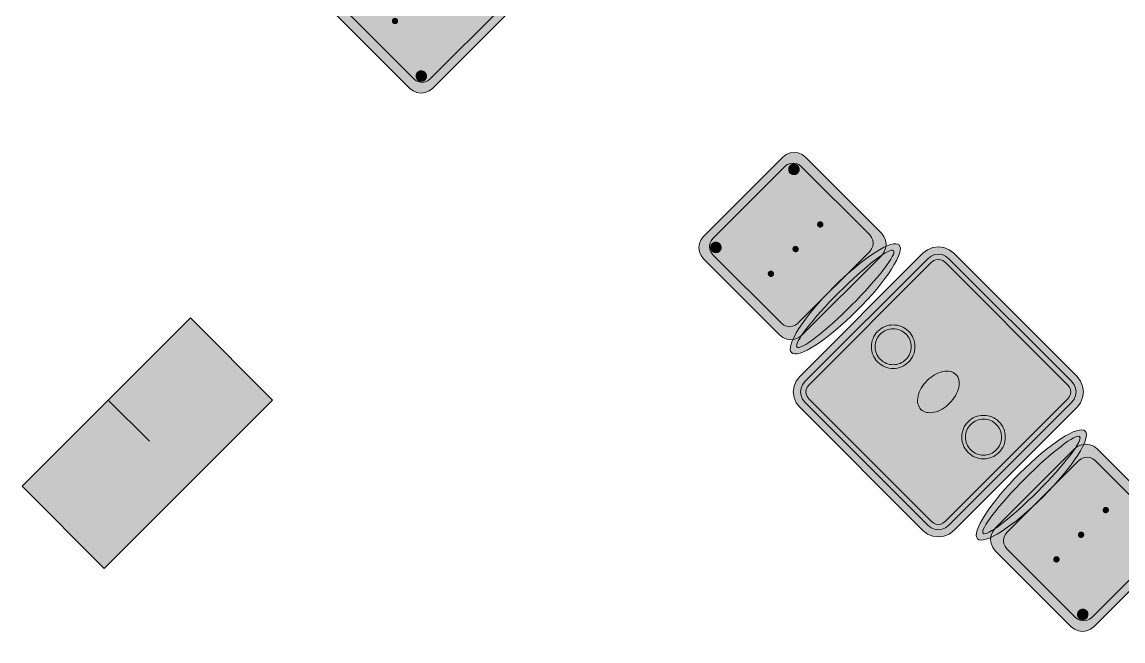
# Model space of a CAD drawing. Header units: metres. Extents: x 2172.2 to 2210.6, y 415.3 to 458.1.
# Drawn here: x 2197.31 to 2201.099, y 423.54 to 425.67 of the extents above; entities that cross this region are included whole.
import ezdxf

# ---------------------------------------------------------------- set-up
doc = ezdxf.new("R2010")
doc.units = ezdxf.units.M
for name, color, linetype, lineweight in [('NC_N1_CHAIRS', 7, 'CONTINUOUS', 13), ('NC_N1_COLUMNS', 8, 'CONTINUOUS', 25), ('NC_N1_TABLES', 7, 'CONTINUOUS', 13), ('NC_N1_WALLS', 7, 'CONTINUOUS', 25)]:
    doc.layers.add(name, color=color, linetype=linetype, lineweight=lineweight)

# ---------------------------------------------------------------- blocks, each defined once
blk = doc.blocks.new('NC_N1_ARCHITECTURE')
at = {"layer": 'NC_N1_COLUMNS', "true_color": 0xe6e9ea}
for points in [[(7.606645, -9.630836), (7.889453, -9.348031), (8.172293, -9.630871), (7.592468, -10.210694), (7.309659, -9.92782), (7.606613, -9.630871), (7.74805, -9.772274)], [(7.875276, -9.92789), (7.592503, -10.210663), (7.68676, -10.116405)]]:
    blk.add_hatch(color=256, dxfattribs=at).paths.add_polyline_path(points)
at = {"layer": 'NC_N1_COLUMNS', "linetype": 'CONTINUOUS', "lineweight": -2}
for points in [[(7.606645, -9.630836), (7.889453, -9.348031), (8.172293, -9.630871), (7.592468, -10.210694), (7.309659, -9.92782), (7.606613, -9.630871), (7.74805, -9.772274)], [(7.875276, -9.92789), (7.592503, -10.210663), (7.68676, -10.116405)]]:
    blk.add_lwpolyline(points, close=True, dxfattribs=at)
blk = doc.blocks.new('NC_N1_CHAIR_IVORY')
at = {"true_color": 0xf6f5ef}
h = blk.add_hatch(color=256, dxfattribs=at)
h.dxf.hatch_style = 1
h.paths.add_polyline_path([(0.262, 0.222), (0.2607, 0.2276), (0.257, 0.2331), (0.2507, 0.2385), (0.2421, 0.2438), (0.2311, 0.2489), (0.2178, 0.2537), (0.2025, 0.2582), (0.1853, 0.2623), (0.1662, 0.2661), (0.1456, 0.2694), (0.1235, 0.2723), (0.1003, 0.2747), (0.0761, 0.2765), (0.0511, 0.2779), (0.0257, 0.2787), (0, 0.279), (-0.0257, 0.2787), (-0.0511, 0.2779), (-0.0761, 0.2765), (-0.1003, 0.2747), (-0.1235, 0.2723), (-0.1456, 0.2694), (-0.1662, 0.2661), (-0.1853, 0.2623), (-0.2025, 0.2582), (-0.2178, 0.2537), (-0.2311, 0.2489), (-0.2421, 0.2438), (-0.2507, 0.2385), (-0.257, 0.2331), (-0.2607, 0.2276), (-0.262, 0.222), (-0.2607, 0.2164), (-0.257, 0.2109), (-0.2507, 0.2055), (-0.2421, 0.2002), (-0.2311, 0.1951), (-0.2178, 0.1903), (-0.2025, 0.1858), (-0.1853, 0.1817), (-0.1662, 0.1779), (-0.1456, 0.1746), (-0.1235, 0.1717), (-0.1003, 0.1693), (-0.0761, 0.1675), (-0.0511, 0.1661), (-0.0257, 0.1653), (0, 0.165), (0.0257, 0.1653), (0.0511, 0.1661), (0.0761, 0.1675), (0.1003, 0.1693), (0.1235, 0.1717), (0.1456, 0.1746), (0.1662, 0.1779), (0.1853, 0.1817), (0.2025, 0.1858), (0.2178, 0.1903), (0.2311, 0.1951), (0.2421, 0.2002), (0.2507, 0.2055), (0.257, 0.2109), (0.2607, 0.2164)])
at = {"true_color": 0xdbe4e9}
h = blk.add_hatch(color=256, dxfattribs=at)
h.dxf.hatch_style = 1
h.paths.add_polyline_path([(0.193, -0.275), (-0.193, -0.275), (-0.2072, -0.2731), (-0.2205, -0.2676), (-0.2319, -0.2589), (-0.2406, -0.2475), (-0.2461, -0.2342), (-0.248, -0.22), (-0.248, 0.15), (-0.2461, 0.1642), (-0.2406, 0.1775), (-0.2319, 0.1889), (-0.2205, 0.1976), (-0.2072, 0.2031), (-0.193, 0.205), (0.193, 0.205), (0.2072, 0.2031), (0.2205, 0.1976), (0.2319, 0.1889), (0.2406, 0.1775), (0.2461, 0.1642), (0.248, 0.15), (0.248, -0.22), (0.2461, -0.2342), (0.2406, -0.2475), (0.2319, -0.2589), (0.2205, -0.2676), (0.2072, -0.2731)])
at = {"true_color": 0xa38246}
h = blk.add_hatch(color=256, dxfattribs=at)
h.dxf.hatch_style = 1
h.paths.add_polyline_path([(-0.111, -0.02), (-0.111, -0.0209), (-0.1112, -0.0218), (-0.1114, -0.0226), (-0.1117, -0.0234), (-0.1121, -0.0242), (-0.1125, -0.025), (-0.113, -0.0257), (-0.1136, -0.0264), (-0.1143, -0.027), (-0.115, -0.0275), (-0.1158, -0.0279), (-0.1166, -0.0283), (-0.1174, -0.0286), (-0.1182, -0.0288), (-0.1191, -0.029), (-0.12, -0.029), (-0.1209, -0.029), (-0.1218, -0.0288), (-0.1226, -0.0286), (-0.1234, -0.0283), (-0.1242, -0.0279), (-0.125, -0.0275), (-0.1257, -0.027), (-0.1264, -0.0264), (-0.127, -0.0257), (-0.1275, -0.025), (-0.1279, -0.0242), (-0.1283, -0.0234), (-0.1286, -0.0226), (-0.1288, -0.0218), (-0.129, -0.0209), (-0.129, -0.02), (-0.129, -0.0191), (-0.1288, -0.0182), (-0.1286, -0.0174), (-0.1283, -0.0166), (-0.1279, -0.0158), (-0.1275, -0.015), (-0.127, -0.0143), (-0.1264, -0.0136), (-0.1257, -0.013), (-0.125, -0.0125), (-0.1242, -0.0121), (-0.1234, -0.0117), (-0.1226, -0.0114), (-0.1218, -0.0112), (-0.1209, -0.011), (-0.12, -0.011), (-0.1191, -0.011), (-0.1182, -0.0112), (-0.1174, -0.0114), (-0.1166, -0.0117), (-0.1158, -0.0121), (-0.115, -0.0125), (-0.1143, -0.013), (-0.1136, -0.0136), (-0.113, -0.0143), (-0.1125, -0.015), (-0.1121, -0.0158), (-0.1117, -0.0166), (-0.1114, -0.0174), (-0.1112, -0.0182), (-0.111, -0.0191)])
h = blk.add_hatch(color=256, dxfattribs=at)
h.dxf.hatch_style = 1
h.paths.add_polyline_path([(0.009, -0.02), (0.009, -0.0209), (0.0088, -0.0218), (0.0086, -0.0226), (0.0083, -0.0234), (0.0079, -0.0242), (0.0075, -0.025), (0.007, -0.0257), (0.0064, -0.0264), (0.0057, -0.027), (0.005, -0.0275), (0.0042, -0.0279), (0.0034, -0.0283), (0.0026, -0.0286), (0.0018, -0.0288), (0.0009, -0.029), (0, -0.029), (-0.0009, -0.029), (-0.0018, -0.0288), (-0.0026, -0.0286), (-0.0034, -0.0283), (-0.0042, -0.0279), (-0.005, -0.0275), (-0.0057, -0.027), (-0.0064, -0.0264), (-0.007, -0.0257), (-0.0075, -0.025), (-0.0079, -0.0242), (-0.0083, -0.0234), (-0.0086, -0.0226), (-0.0088, -0.0218), (-0.009, -0.0209), (-0.009, -0.02), (-0.009, -0.0191), (-0.0088, -0.0182), (-0.0086, -0.0174), (-0.0083, -0.0166), (-0.0079, -0.0158), (-0.0075, -0.015), (-0.007, -0.0143), (-0.0064, -0.0136), (-0.0057, -0.013), (-0.005, -0.0125), (-0.0042, -0.0121), (-0.0034, -0.0117), (-0.0026, -0.0114), (-0.0018, -0.0112), (-0.0009, -0.011), (0, -0.011), (0.0009, -0.011), (0.0018, -0.0112), (0.0026, -0.0114), (0.0034, -0.0117), (0.0042, -0.0121), (0.005, -0.0125), (0.0057, -0.013), (0.0064, -0.0136), (0.007, -0.0143), (0.0075, -0.015), (0.0079, -0.0158), (0.0083, -0.0166), (0.0086, -0.0174), (0.0088, -0.0182), (0.009, -0.0191)])
h = blk.add_hatch(color=256, dxfattribs=at)
h.dxf.hatch_style = 1
h.paths.add_polyline_path([(0.129, -0.02), (0.129, -0.0209), (0.1288, -0.0218), (0.1286, -0.0226), (0.1283, -0.0234), (0.1279, -0.0242), (0.1275, -0.025), (0.127, -0.0257), (0.1264, -0.0264), (0.1257, -0.027), (0.125, -0.0275), (0.1242, -0.0279), (0.1234, -0.0283), (0.1226, -0.0286), (0.1218, -0.0288), (0.1209, -0.029), (0.12, -0.029), (0.1191, -0.029), (0.1182, -0.0288), (0.1174, -0.0286), (0.1166, -0.0283), (0.1158, -0.0279), (0.115, -0.0275), (0.1143, -0.027), (0.1136, -0.0264), (0.113, -0.0257), (0.1125, -0.025), (0.1121, -0.0242), (0.1117, -0.0234), (0.1114, -0.0226), (0.1112, -0.0218), (0.111, -0.0209), (0.111, -0.02), (0.111, -0.0191), (0.1112, -0.0182), (0.1114, -0.0174), (0.1117, -0.0166), (0.1121, -0.0158), (0.1125, -0.015), (0.113, -0.0143), (0.1136, -0.0136), (0.1143, -0.013), (0.115, -0.0125), (0.1158, -0.0121), (0.1166, -0.0117), (0.1174, -0.0114), (0.1182, -0.0112), (0.1191, -0.011), (0.12, -0.011), (0.1209, -0.011), (0.1218, -0.0112), (0.1226, -0.0114), (0.1234, -0.0117), (0.1242, -0.0121), (0.125, -0.0125), (0.1257, -0.013), (0.1264, -0.0136), (0.127, -0.0143), (0.1275, -0.015), (0.1279, -0.0158), (0.1283, -0.0166), (0.1286, -0.0174), (0.1288, -0.0182), (0.129, -0.0191)])
h = blk.add_hatch(color=256, dxfattribs=at)
h.dxf.hatch_style = 1
h.paths.add_polyline_path([(-0.172, -0.218), (-0.1721, -0.2198), (-0.1723, -0.2215), (-0.1728, -0.2232), (-0.1734, -0.2249), (-0.1741, -0.2265), (-0.175, -0.228), (-0.1761, -0.2294), (-0.1773, -0.2307), (-0.1786, -0.2319), (-0.18, -0.233), (-0.1815, -0.2339), (-0.1831, -0.2346), (-0.1848, -0.2352), (-0.1865, -0.2357), (-0.1882, -0.2359), (-0.19, -0.236), (-0.1918, -0.2359), (-0.1935, -0.2357), (-0.1952, -0.2352), (-0.1969, -0.2346), (-0.1985, -0.2339), (-0.2, -0.233), (-0.2014, -0.2319), (-0.2027, -0.2307), (-0.2039, -0.2294), (-0.205, -0.228), (-0.2059, -0.2265), (-0.2066, -0.2249), (-0.2072, -0.2232), (-0.2077, -0.2215), (-0.2079, -0.2198), (-0.208, -0.218), (-0.2079, -0.2162), (-0.2077, -0.2145), (-0.2072, -0.2128), (-0.2066, -0.2111), (-0.2059, -0.2095), (-0.205, -0.208), (-0.2039, -0.2066), (-0.2027, -0.2053), (-0.2014, -0.2041), (-0.2, -0.203), (-0.1985, -0.2021), (-0.1969, -0.2014), (-0.1952, -0.2008), (-0.1935, -0.2003), (-0.1918, -0.2001), (-0.19, -0.2), (-0.1882, -0.2001), (-0.1865, -0.2003), (-0.1848, -0.2008), (-0.1831, -0.2014), (-0.1815, -0.2021), (-0.18, -0.203), (-0.1786, -0.2041), (-0.1773, -0.2053), (-0.1761, -0.2066), (-0.175, -0.208), (-0.1741, -0.2095), (-0.1734, -0.2111), (-0.1728, -0.2128), (-0.1723, -0.2145), (-0.1721, -0.2162)])
h = blk.add_hatch(color=256, dxfattribs=at)
h.dxf.hatch_style = 1
h.paths.add_polyline_path([(0.208, -0.218), (0.2079, -0.2198), (0.2077, -0.2215), (0.2072, -0.2232), (0.2066, -0.2249), (0.2059, -0.2265), (0.205, -0.228), (0.2039, -0.2294), (0.2027, -0.2307), (0.2014, -0.2319), (0.2, -0.233), (0.1985, -0.2339), (0.1969, -0.2346), (0.1952, -0.2352), (0.1935, -0.2357), (0.1918, -0.2359), (0.19, -0.236), (0.1882, -0.2359), (0.1865, -0.2357), (0.1848, -0.2352), (0.1831, -0.2346), (0.1815, -0.2339), (0.18, -0.233), (0.1786, -0.2319), (0.1773, -0.2307), (0.1761, -0.2294), (0.175, -0.228), (0.1741, -0.2265), (0.1734, -0.2249), (0.1728, -0.2232), (0.1723, -0.2215), (0.1721, -0.2198), (0.172, -0.218), (0.1721, -0.2162), (0.1723, -0.2145), (0.1728, -0.2128), (0.1734, -0.2111), (0.1741, -0.2095), (0.175, -0.208), (0.1761, -0.2066), (0.1773, -0.2053), (0.1786, -0.2041), (0.18, -0.203), (0.1815, -0.2021), (0.1831, -0.2014), (0.1848, -0.2008), (0.1865, -0.2003), (0.1882, -0.2001), (0.19, -0.2), (0.1918, -0.2001), (0.1935, -0.2003), (0.1952, -0.2008), (0.1969, -0.2014), (0.1985, -0.2021), (0.2, -0.203), (0.2014, -0.2041), (0.2027, -0.2053), (0.2039, -0.2066), (0.205, -0.208), (0.2059, -0.2095), (0.2066, -0.2111), (0.2072, -0.2128), (0.2077, -0.2145), (0.2079, -0.2162)])
at = {"color": 0, "linetype": 'CONTINUOUS', "lineweight": -2, "true_color": 0x2d3540}
for points in [[(0.262, 0.222), (0.2607, 0.2276), (0.257, 0.2331), (0.2507, 0.2385), (0.2421, 0.2438), (0.2311, 0.2489), (0.2178, 0.2537), (0.2025, 0.2582), (0.1853, 0.2623), (0.1662, 0.2661), (0.1456, 0.2694), (0.1235, 0.2723), (0.1003, 0.2747), (0.0761, 0.2765), (0.0511, 0.2779), (0.0257, 0.2787), (0, 0.279), (-0.0257, 0.2787), (-0.0511, 0.2779), (-0.0761, 0.2765), (-0.1003, 0.2747), (-0.1235, 0.2723), (-0.1456, 0.2694), (-0.1662, 0.2661), (-0.1853, 0.2623), (-0.2025, 0.2582), (-0.2178, 0.2537), (-0.2311, 0.2489), (-0.2421, 0.2438), (-0.2507, 0.2385), (-0.257, 0.2331), (-0.2607, 0.2276), (-0.262, 0.222), (-0.2607, 0.2164), (-0.257, 0.2109), (-0.2507, 0.2055), (-0.2421, 0.2002), (-0.2311, 0.1951), (-0.2178, 0.1903), (-0.2025, 0.1858), (-0.1853, 0.1817), (-0.1662, 0.1779), (-0.1456, 0.1746), (-0.1235, 0.1717), (-0.1003, 0.1693), (-0.0761, 0.1675), (-0.0511, 0.1661), (-0.0257, 0.1653), (0, 0.165), (0.0257, 0.1653), (0.0511, 0.1661), (0.0761, 0.1675), (0.1003, 0.1693), (0.1235, 0.1717), (0.1456, 0.1746), (0.1662, 0.1779), (0.1853, 0.1817), (0.2025, 0.1858), (0.2178, 0.1903), (0.2311, 0.1951), (0.2421, 0.2002), (0.2507, 0.2055), (0.257, 0.2109), (0.2607, 0.2164)], [(0.193, -0.275), (-0.193, -0.275), (-0.2072, -0.2731), (-0.2205, -0.2676), (-0.2319, -0.2589), (-0.2406, -0.2475), (-0.2461, -0.2342), (-0.248, -0.22), (-0.248, 0.15), (-0.2461, 0.1642), (-0.2406, 0.1775), (-0.2319, 0.1889), (-0.2205, 0.1976), (-0.2072, 0.2031), (-0.193, 0.205), (0.193, 0.205), (0.2072, 0.2031), (0.2205, 0.1976), (0.2319, 0.1889), (0.2406, 0.1775), (0.2461, 0.1642), (0.248, 0.15), (0.248, -0.22), (0.2461, -0.2342), (0.2406, -0.2475), (0.2319, -0.2589), (0.2205, -0.2676), (0.2072, -0.2731)]]:
    blk.add_lwpolyline(points, close=True, dxfattribs=at)
at = {"color": 0, "linetype": 'CONTINUOUS', "lineweight": -2, "true_color": 0xa38246}
for points in [[(0.235, 0.222), (0.2339, 0.225), (0.2305, 0.228), (0.2249, 0.231), (0.2171, 0.2339), (0.2073, 0.2366), (0.1954, 0.2392), (0.1817, 0.2417), (0.1662, 0.2439), (0.1491, 0.246), (0.1306, 0.2478), (0.1108, 0.2493), (0.0899, 0.2506), (0.0682, 0.2517), (0.0458, 0.2524), (0.023, 0.2529), (0, 0.253), (-0.023, 0.2529), (-0.0458, 0.2524), (-0.0682, 0.2517), (-0.0899, 0.2506), (-0.1108, 0.2493), (-0.1306, 0.2478), (-0.1491, 0.246), (-0.1662, 0.2439), (-0.1817, 0.2417), (-0.1954, 0.2392), (-0.2073, 0.2366), (-0.2171, 0.2339), (-0.2249, 0.231), (-0.2305, 0.228), (-0.2339, 0.225), (-0.235, 0.222), (-0.2339, 0.219), (-0.2305, 0.216), (-0.2249, 0.213), (-0.2171, 0.2101), (-0.2073, 0.2074), (-0.1954, 0.2048), (-0.1817, 0.2023), (-0.1662, 0.2001), (-0.1491, 0.198), (-0.1306, 0.1962), (-0.1108, 0.1947), (-0.0899, 0.1934), (-0.0682, 0.1923), (-0.0458, 0.1916), (-0.023, 0.1911), (0, 0.191), (0.023, 0.1911), (0.0458, 0.1916), (0.0682, 0.1923), (0.0899, 0.1934), (0.1108, 0.1947), (0.1306, 0.1962), (0.1491, 0.198), (0.1662, 0.2001), (0.1817, 0.2023), (0.1954, 0.2048), (0.2073, 0.2074), (0.2171, 0.2101), (0.2249, 0.213), (0.2305, 0.216), (0.2339, 0.219)], [(0.175, -0.247), (-0.175, -0.247), (-0.1854, -0.2456), (-0.195, -0.2416), (-0.2033, -0.2353), (-0.2096, -0.227), (-0.2136, -0.2174), (-0.215, -0.207), (-0.215, 0.126), (-0.2136, 0.1364), (-0.2096, 0.146), (-0.2033, 0.1543), (-0.195, 0.1606), (-0.1854, 0.1646), (-0.175, 0.166), (0.175, 0.166), (0.1854, 0.1646), (0.195, 0.1606), (0.2033, 0.1543), (0.2096, 0.146), (0.2136, 0.1364), (0.215, 0.126), (0.215, -0.207), (0.2136, -0.2174), (0.2096, -0.227), (0.2033, -0.2353), (0.195, -0.2416), (0.1854, -0.2456)]]:
    blk.add_lwpolyline(points, close=True, dxfattribs=at)
at = {"color": 0, "linetype": 'CONTINUOUS', "lineweight": -2}
for points in [[(-0.111, -0.02), (-0.111, -0.0209), (-0.1112, -0.0218), (-0.1114, -0.0226), (-0.1117, -0.0234), (-0.1121, -0.0242), (-0.1125, -0.025), (-0.113, -0.0257), (-0.1136, -0.0264), (-0.1143, -0.027), (-0.115, -0.0275), (-0.1158, -0.0279), (-0.1166, -0.0283), (-0.1174, -0.0286), (-0.1182, -0.0288), (-0.1191, -0.029), (-0.12, -0.029), (-0.1209, -0.029), (-0.1218, -0.0288), (-0.1226, -0.0286), (-0.1234, -0.0283), (-0.1242, -0.0279), (-0.125, -0.0275), (-0.1257, -0.027), (-0.1264, -0.0264), (-0.127, -0.0257), (-0.1275, -0.025), (-0.1279, -0.0242), (-0.1283, -0.0234), (-0.1286, -0.0226), (-0.1288, -0.0218), (-0.129, -0.0209), (-0.129, -0.02), (-0.129, -0.0191), (-0.1288, -0.0182), (-0.1286, -0.0174), (-0.1283, -0.0166), (-0.1279, -0.0158), (-0.1275, -0.015), (-0.127, -0.0143), (-0.1264, -0.0136), (-0.1257, -0.013), (-0.125, -0.0125), (-0.1242, -0.0121), (-0.1234, -0.0117), (-0.1226, -0.0114), (-0.1218, -0.0112), (-0.1209, -0.011), (-0.12, -0.011), (-0.1191, -0.011), (-0.1182, -0.0112), (-0.1174, -0.0114), (-0.1166, -0.0117), (-0.1158, -0.0121), (-0.115, -0.0125), (-0.1143, -0.013), (-0.1136, -0.0136), (-0.113, -0.0143), (-0.1125, -0.015), (-0.1121, -0.0158), (-0.1117, -0.0166), (-0.1114, -0.0174), (-0.1112, -0.0182), (-0.111, -0.0191)], [(0.009, -0.02), (0.009, -0.0209), (0.0088, -0.0218), (0.0086, -0.0226), (0.0083, -0.0234), (0.0079, -0.0242), (0.0075, -0.025), (0.007, -0.0257), (0.0064, -0.0264), (0.0057, -0.027), (0.005, -0.0275), (0.0042, -0.0279), (0.0034, -0.0283), (0.0026, -0.0286), (0.0018, -0.0288), (0.0009, -0.029), (0, -0.029), (-0.0009, -0.029), (-0.0018, -0.0288), (-0.0026, -0.0286), (-0.0034, -0.0283), (-0.0042, -0.0279), (-0.005, -0.0275), (-0.0057, -0.027), (-0.0064, -0.0264), (-0.007, -0.0257), (-0.0075, -0.025), (-0.0079, -0.0242), (-0.0083, -0.0234), (-0.0086, -0.0226), (-0.0088, -0.0218), (-0.009, -0.0209), (-0.009, -0.02), (-0.009, -0.0191), (-0.0088, -0.0182), (-0.0086, -0.0174), (-0.0083, -0.0166), (-0.0079, -0.0158), (-0.0075, -0.015), (-0.007, -0.0143), (-0.0064, -0.0136), (-0.0057, -0.013), (-0.005, -0.0125), (-0.0042, -0.0121), (-0.0034, -0.0117), (-0.0026, -0.0114), (-0.0018, -0.0112), (-0.0009, -0.011), (0, -0.011), (0.0009, -0.011), (0.0018, -0.0112), (0.0026, -0.0114), (0.0034, -0.0117), (0.0042, -0.0121), (0.005, -0.0125), (0.0057, -0.013), (0.0064, -0.0136), (0.007, -0.0143), (0.0075, -0.015), (0.0079, -0.0158), (0.0083, -0.0166), (0.0086, -0.0174), (0.0088, -0.0182), (0.009, -0.0191)], [(0.129, -0.02), (0.129, -0.0209), (0.1288, -0.0218), (0.1286, -0.0226), (0.1283, -0.0234), (0.1279, -0.0242), (0.1275, -0.025), (0.127, -0.0257), (0.1264, -0.0264), (0.1257, -0.027), (0.125, -0.0275), (0.1242, -0.0279), (0.1234, -0.0283), (0.1226, -0.0286), (0.1218, -0.0288), (0.1209, -0.029), (0.12, -0.029), (0.1191, -0.029), (0.1182, -0.0288), (0.1174, -0.0286), (0.1166, -0.0283), (0.1158, -0.0279), (0.115, -0.0275), (0.1143, -0.027), (0.1136, -0.0264), (0.113, -0.0257), (0.1125, -0.025), (0.1121, -0.0242), (0.1117, -0.0234), (0.1114, -0.0226), (0.1112, -0.0218), (0.111, -0.0209), (0.111, -0.02), (0.111, -0.0191), (0.1112, -0.0182), (0.1114, -0.0174), (0.1117, -0.0166), (0.1121, -0.0158), (0.1125, -0.015), (0.113, -0.0143), (0.1136, -0.0136), (0.1143, -0.013), (0.115, -0.0125), (0.1158, -0.0121), (0.1166, -0.0117), (0.1174, -0.0114), (0.1182, -0.0112), (0.1191, -0.011), (0.12, -0.011), (0.1209, -0.011), (0.1218, -0.0112), (0.1226, -0.0114), (0.1234, -0.0117), (0.1242, -0.0121), (0.125, -0.0125), (0.1257, -0.013), (0.1264, -0.0136), (0.127, -0.0143), (0.1275, -0.015), (0.1279, -0.0158), (0.1283, -0.0166), (0.1286, -0.0174), (0.1288, -0.0182), (0.129, -0.0191)], [(-0.172, -0.218), (-0.1721, -0.2198), (-0.1723, -0.2215), (-0.1728, -0.2232), (-0.1734, -0.2249), (-0.1741, -0.2265), (-0.175, -0.228), (-0.1761, -0.2294), (-0.1773, -0.2307), (-0.1786, -0.2319), (-0.18, -0.233), (-0.1815, -0.2339), (-0.1831, -0.2346), (-0.1848, -0.2352), (-0.1865, -0.2357), (-0.1882, -0.2359), (-0.19, -0.236), (-0.1918, -0.2359), (-0.1935, -0.2357), (-0.1952, -0.2352), (-0.1969, -0.2346), (-0.1985, -0.2339), (-0.2, -0.233), (-0.2014, -0.2319), (-0.2027, -0.2307), (-0.2039, -0.2294), (-0.205, -0.228), (-0.2059, -0.2265), (-0.2066, -0.2249), (-0.2072, -0.2232), (-0.2077, -0.2215), (-0.2079, -0.2198), (-0.208, -0.218), (-0.2079, -0.2162), (-0.2077, -0.2145), (-0.2072, -0.2128), (-0.2066, -0.2111), (-0.2059, -0.2095), (-0.205, -0.208), (-0.2039, -0.2066), (-0.2027, -0.2053), (-0.2014, -0.2041), (-0.2, -0.203), (-0.1985, -0.2021), (-0.1969, -0.2014), (-0.1952, -0.2008), (-0.1935, -0.2003), (-0.1918, -0.2001), (-0.19, -0.2), (-0.1882, -0.2001), (-0.1865, -0.2003), (-0.1848, -0.2008), (-0.1831, -0.2014), (-0.1815, -0.2021), (-0.18, -0.203), (-0.1786, -0.2041), (-0.1773, -0.2053), (-0.1761, -0.2066), (-0.175, -0.208), (-0.1741, -0.2095), (-0.1734, -0.2111), (-0.1728, -0.2128), (-0.1723, -0.2145), (-0.1721, -0.2162)], [(0.208, -0.218), (0.2079, -0.2198), (0.2077, -0.2215), (0.2072, -0.2232), (0.2066, -0.2249), (0.2059, -0.2265), (0.205, -0.228), (0.2039, -0.2294), (0.2027, -0.2307), (0.2014, -0.2319), (0.2, -0.233), (0.1985, -0.2339), (0.1969, -0.2346), (0.1952, -0.2352), (0.1935, -0.2357), (0.1918, -0.2359), (0.19, -0.236), (0.1882, -0.2359), (0.1865, -0.2357), (0.1848, -0.2352), (0.1831, -0.2346), (0.1815, -0.2339), (0.18, -0.233), (0.1786, -0.2319), (0.1773, -0.2307), (0.1761, -0.2294), (0.175, -0.228), (0.1741, -0.2265), (0.1734, -0.2249), (0.1728, -0.2232), (0.1723, -0.2215), (0.1721, -0.2198), (0.172, -0.218), (0.1721, -0.2162), (0.1723, -0.2145), (0.1728, -0.2128), (0.1734, -0.2111), (0.1741, -0.2095), (0.175, -0.208), (0.1761, -0.2066), (0.1773, -0.2053), (0.1786, -0.2041), (0.18, -0.203), (0.1815, -0.2021), (0.1831, -0.2014), (0.1848, -0.2008), (0.1865, -0.2003), (0.1882, -0.2001), (0.19, -0.2), (0.1918, -0.2001), (0.1935, -0.2003), (0.1952, -0.2008), (0.1969, -0.2014), (0.1985, -0.2021), (0.2, -0.203), (0.2014, -0.2041), (0.2027, -0.2053), (0.2039, -0.2066), (0.205, -0.208), (0.2059, -0.2095), (0.2066, -0.2111), (0.2072, -0.2128), (0.2077, -0.2145), (0.2079, -0.2162)]]:
    blk.add_lwpolyline(points, close=True, dxfattribs=at)
blk = doc.blocks.new('NC_N1_DINING_TWO_SQUARE')
at = {"true_color": 0xf6f5ef}
h = blk.add_hatch(color=256, dxfattribs=at)
h.dxf.hatch_style = 1
h.paths.add_polyline_path([(0.3, -0.375), (-0.3, -0.375), (-0.3194, -0.3724), (-0.3375, -0.365), (-0.353, -0.353), (-0.365, -0.3375), (-0.3724, -0.3194), (-0.375, -0.3), (-0.375, 0.3), (-0.3724, 0.3194), (-0.365, 0.3375), (-0.353, 0.353), (-0.3375, 0.365), (-0.3194, 0.3724), (-0.3, 0.375), (0.3, 0.375), (0.3194, 0.3724), (0.3375, 0.365), (0.353, 0.353), (0.365, 0.3375), (0.3724, 0.3194), (0.375, 0.3), (0.375, -0.3), (0.3724, -0.3194), (0.365, -0.3375), (0.353, -0.353), (0.3375, -0.365), (0.3194, -0.3724)])
at = {"color": 0, "linetype": 'CONTINUOUS', "lineweight": -2, "true_color": 0x2d3540}
blk.add_lwpolyline([(0.3, -0.375), (-0.3, -0.375), (-0.3194, -0.3724), (-0.3375, -0.365), (-0.353, -0.353), (-0.365, -0.3375), (-0.3724, -0.3194), (-0.375, -0.3), (-0.375, 0.3), (-0.3724, 0.3194), (-0.365, 0.3375), (-0.353, 0.353), (-0.3375, 0.365), (-0.3194, 0.3724), (-0.3, 0.375), (0.3, 0.375), (0.3194, 0.3724), (0.3375, 0.365), (0.353, 0.353), (0.365, 0.3375), (0.3724, 0.3194), (0.375, 0.3), (0.375, -0.3), (0.3724, -0.3194), (0.365, -0.3375), (0.353, -0.353), (0.3375, -0.365), (0.3194, -0.3724)], close=True, dxfattribs=at)
at = {"color": 0, "linetype": 'CONTINUOUS', "lineweight": -2, "true_color": 0xa38246}
for points in [[(0.2984, -0.35), (-0.2984, -0.35), (-0.3129, -0.3481), (-0.3249, -0.3431), (-0.3352, -0.3352), (-0.3431, -0.3249), (-0.3481, -0.3129), (-0.35, -0.2984), (-0.35, 0.2984), (-0.3481, 0.3129), (-0.3431, 0.3249), (-0.3352, 0.3352), (-0.3249, 0.3431), (-0.3129, 0.3481), (-0.2984, 0.35), (0.2984, 0.35), (0.3129, 0.3481), (0.3249, 0.3431), (0.3352, 0.3352), (0.3431, 0.3249), (0.3481, 0.3129), (0.35, 0.2984), (0.35, -0.2984), (0.3481, -0.3129), (0.3431, -0.3249), (0.3352, -0.3352), (0.3249, -0.3431), (0.3129, -0.3481)], [(0.2972, -0.332), (-0.2972, -0.332), (-0.3082, -0.3306), (-0.3158, -0.3274), (-0.3224, -0.3224), (-0.3274, -0.3158), (-0.3306, -0.3082), (-0.332, -0.2972), (-0.332, 0.2972), (-0.3306, 0.3082), (-0.3274, 0.3158), (-0.3224, 0.3224), (-0.3158, 0.3274), (-0.3082, 0.3306), (-0.2972, 0.332), (0.2972, 0.332), (0.3082, 0.3306), (0.3158, 0.3274), (0.3224, 0.3224), (0.3274, 0.3158), (0.3306, 0.3082), (0.332, 0.2972), (0.332, -0.2972), (0.3306, -0.3082), (0.3274, -0.3158), (0.3224, -0.3224), (0.3158, -0.3274), (0.3082, -0.3306)], [(0.062, 0.22), (0.0617, 0.2139), (0.0608, 0.2079), (0.0593, 0.202), (0.0573, 0.1963), (0.0547, 0.1908), (0.0516, 0.1856), (0.0479, 0.1807), (0.0438, 0.1762), (0.0393, 0.1721), (0.0344, 0.1684), (0.0292, 0.1653), (0.0237, 0.1627), (0.018, 0.1607), (0.0121, 0.1592), (0.0061, 0.1583), (0, 0.158), (-0.0061, 0.1583), (-0.0121, 0.1592), (-0.018, 0.1607), (-0.0237, 0.1627), (-0.0292, 0.1653), (-0.0344, 0.1684), (-0.0393, 0.1721), (-0.0438, 0.1762), (-0.0479, 0.1807), (-0.0516, 0.1856), (-0.0547, 0.1908), (-0.0573, 0.1963), (-0.0593, 0.202), (-0.0608, 0.2079), (-0.0617, 0.2139), (-0.062, 0.22), (-0.0617, 0.2261), (-0.0608, 0.2321), (-0.0593, 0.238), (-0.0573, 0.2437), (-0.0547, 0.2492), (-0.0516, 0.2544), (-0.0479, 0.2593), (-0.0438, 0.2638), (-0.0393, 0.2679), (-0.0344, 0.2716), (-0.0292, 0.2747), (-0.0237, 0.2773), (-0.018, 0.2793), (-0.0121, 0.2808), (-0.0061, 0.2817), (0, 0.282), (0.0061, 0.2817), (0.0121, 0.2808), (0.018, 0.2793), (0.0237, 0.2773), (0.0292, 0.2747), (0.0344, 0.2716), (0.0393, 0.2679), (0.0438, 0.2638), (0.0479, 0.2593), (0.0516, 0.2544), (0.0547, 0.2492), (0.0573, 0.2437), (0.0593, 0.238), (0.0608, 0.2321), (0.0617, 0.2261)], [(0.085, 0), (0.0846, 0.0054), (0.0834, 0.0107), (0.0813, 0.016), (0.0785, 0.021), (0.075, 0.0259), (0.0707, 0.0306), (0.0657, 0.0349), (0.0601, 0.0389), (0.0539, 0.0425), (0.0472, 0.0457), (0.0401, 0.0485), (0.0325, 0.0508), (0.0247, 0.0526), (0.0166, 0.0539), (0.0083, 0.0547), (0, 0.055), (-0.0083, 0.0547), (-0.0166, 0.0539), (-0.0247, 0.0526), (-0.0325, 0.0508), (-0.0401, 0.0485), (-0.0472, 0.0457), (-0.0539, 0.0425), (-0.0601, 0.0389), (-0.0657, 0.0349), (-0.0707, 0.0306), (-0.075, 0.0259), (-0.0785, 0.021), (-0.0813, 0.016), (-0.0834, 0.0107), (-0.0846, 0.0054), (-0.085, 0), (-0.0846, -0.0054), (-0.0834, -0.0107), (-0.0813, -0.016), (-0.0785, -0.021), (-0.075, -0.0259), (-0.0707, -0.0306), (-0.0657, -0.0349), (-0.0601, -0.0389), (-0.0539, -0.0425), (-0.0472, -0.0457), (-0.0401, -0.0485), (-0.0325, -0.0508), (-0.0247, -0.0526), (-0.0166, -0.0539), (-0.0083, -0.0547), (0, -0.055), (0.0083, -0.0547), (0.0166, -0.0539), (0.0247, -0.0526), (0.0325, -0.0508), (0.0401, -0.0485), (0.0472, -0.0457), (0.0539, -0.0425), (0.0601, -0.0389), (0.0657, -0.0349), (0.0707, -0.0306), (0.075, -0.0259), (0.0785, -0.021), (0.0813, -0.016), (0.0834, -0.0107), (0.0846, -0.0054)], [(0.062, -0.22), (0.0617, -0.2261), (0.0608, -0.2321), (0.0593, -0.238), (0.0573, -0.2437), (0.0547, -0.2492), (0.0516, -0.2544), (0.0479, -0.2593), (0.0438, -0.2638), (0.0393, -0.2679), (0.0344, -0.2716), (0.0292, -0.2747), (0.0237, -0.2773), (0.018, -0.2793), (0.0121, -0.2808), (0.0061, -0.2817), (0, -0.282), (-0.0061, -0.2817), (-0.0121, -0.2808), (-0.018, -0.2793), (-0.0237, -0.2773), (-0.0292, -0.2747), (-0.0344, -0.2716), (-0.0393, -0.2679), (-0.0438, -0.2638), (-0.0479, -0.2593), (-0.0516, -0.2544), (-0.0547, -0.2492), (-0.0573, -0.2437), (-0.0593, -0.238), (-0.0608, -0.2321), (-0.0617, -0.2261), (-0.062, -0.22), (-0.0617, -0.2139), (-0.0608, -0.2079), (-0.0593, -0.202), (-0.0573, -0.1963), (-0.0547, -0.1908), (-0.0516, -0.1856), (-0.0479, -0.1807), (-0.0438, -0.1762), (-0.0393, -0.1721), (-0.0344, -0.1684), (-0.0292, -0.1653), (-0.0237, -0.1627), (-0.018, -0.1607), (-0.0121, -0.1592), (-0.0061, -0.1583), (0, -0.158), (0.0061, -0.1583), (0.0121, -0.1592), (0.018, -0.1607), (0.0237, -0.1627), (0.0292, -0.1653), (0.0344, -0.1684), (0.0393, -0.1721), (0.0438, -0.1762), (0.0479, -0.1807), (0.0516, -0.1856), (0.0547, -0.1908), (0.0573, -0.1963), (0.0593, -0.202), (0.0608, -0.2079), (0.0617, -0.2139)]]:
    blk.add_lwpolyline(points, close=True, dxfattribs=at)
at = {"color": 0, "linetype": 'CONTINUOUS', "lineweight": -2, "true_color": 0x89939a}
for points in [[(0.075, 0.22), (0.0746, 0.2126), (0.0736, 0.2054), (0.0718, 0.1982), (0.0693, 0.1913), (0.0661, 0.1846), (0.0624, 0.1783), (0.058, 0.1724), (0.053, 0.167), (0.0476, 0.162), (0.0417, 0.1576), (0.0354, 0.1539), (0.0287, 0.1507), (0.0218, 0.1482), (0.0146, 0.1464), (0.0074, 0.1454), (0, 0.145), (-0.0074, 0.1454), (-0.0146, 0.1464), (-0.0218, 0.1482), (-0.0287, 0.1507), (-0.0354, 0.1539), (-0.0417, 0.1576), (-0.0476, 0.162), (-0.053, 0.167), (-0.058, 0.1724), (-0.0624, 0.1783), (-0.0661, 0.1846), (-0.0693, 0.1913), (-0.0718, 0.1982), (-0.0736, 0.2054), (-0.0746, 0.2126), (-0.075, 0.22), (-0.0746, 0.2274), (-0.0736, 0.2346), (-0.0718, 0.2418), (-0.0693, 0.2487), (-0.0661, 0.2554), (-0.0624, 0.2617), (-0.058, 0.2676), (-0.053, 0.273), (-0.0476, 0.278), (-0.0417, 0.2824), (-0.0354, 0.2861), (-0.0287, 0.2893), (-0.0218, 0.2918), (-0.0146, 0.2936), (-0.0074, 0.2946), (0, 0.295), (0.0074, 0.2946), (0.0146, 0.2936), (0.0218, 0.2918), (0.0287, 0.2893), (0.0354, 0.2861), (0.0417, 0.2824), (0.0476, 0.278), (0.053, 0.273), (0.058, 0.2676), (0.0624, 0.2617), (0.0661, 0.2554), (0.0693, 0.2487), (0.0718, 0.2418), (0.0736, 0.2346), (0.0746, 0.2274)], [(0.075, -0.22), (0.0746, -0.2274), (0.0736, -0.2346), (0.0718, -0.2418), (0.0693, -0.2487), (0.0661, -0.2554), (0.0624, -0.2617), (0.058, -0.2676), (0.053, -0.273), (0.0476, -0.278), (0.0417, -0.2824), (0.0354, -0.2861), (0.0287, -0.2893), (0.0218, -0.2918), (0.0146, -0.2936), (0.0074, -0.2946), (0, -0.295), (-0.0074, -0.2946), (-0.0146, -0.2936), (-0.0218, -0.2918), (-0.0287, -0.2893), (-0.0354, -0.2861), (-0.0417, -0.2824), (-0.0476, -0.278), (-0.053, -0.273), (-0.058, -0.2676), (-0.0624, -0.2617), (-0.0661, -0.2554), (-0.0693, -0.2487), (-0.0718, -0.2418), (-0.0736, -0.2346), (-0.0746, -0.2274), (-0.075, -0.22), (-0.0746, -0.2126), (-0.0736, -0.2054), (-0.0718, -0.1982), (-0.0693, -0.1913), (-0.0661, -0.1846), (-0.0624, -0.1783), (-0.058, -0.1724), (-0.053, -0.167), (-0.0476, -0.162), (-0.0417, -0.1576), (-0.0354, -0.1539), (-0.0287, -0.1507), (-0.0218, -0.1482), (-0.0146, -0.1464), (-0.0074, -0.1454), (0, -0.145), (0.0074, -0.1454), (0.0146, -0.1464), (0.0218, -0.1482), (0.0287, -0.1507), (0.0354, -0.1539), (0.0417, -0.1576), (0.0476, -0.162), (0.053, -0.167), (0.058, -0.1724), (0.0624, -0.1783), (0.0661, -0.1846), (0.0693, -0.1913), (0.0718, -0.1982), (0.0736, -0.2054), (0.0746, -0.2126)]]:
    blk.add_lwpolyline(points, close=True, dxfattribs=at)
blk = doc.blocks.new('NC_N1_CHAIR_OLIVE')
at = {"true_color": 0xf6f5ef}
h = blk.add_hatch(color=256, dxfattribs=at)
h.dxf.hatch_style = 1
h.paths.add_polyline_path([(0.262, 0.222), (0.2607, 0.2276), (0.257, 0.2331), (0.2507, 0.2385), (0.2421, 0.2438), (0.2311, 0.2489), (0.2178, 0.2537), (0.2025, 0.2582), (0.1853, 0.2623), (0.1662, 0.2661), (0.1456, 0.2694), (0.1235, 0.2723), (0.1003, 0.2747), (0.0761, 0.2765), (0.0511, 0.2779), (0.0257, 0.2787), (0, 0.279), (-0.0257, 0.2787), (-0.0511, 0.2779), (-0.0761, 0.2765), (-0.1003, 0.2747), (-0.1235, 0.2723), (-0.1456, 0.2694), (-0.1662, 0.2661), (-0.1853, 0.2623), (-0.2025, 0.2582), (-0.2178, 0.2537), (-0.2311, 0.2489), (-0.2421, 0.2438), (-0.2507, 0.2385), (-0.257, 0.2331), (-0.2607, 0.2276), (-0.262, 0.222), (-0.2607, 0.2164), (-0.257, 0.2109), (-0.2507, 0.2055), (-0.2421, 0.2002), (-0.2311, 0.1951), (-0.2178, 0.1903), (-0.2025, 0.1858), (-0.1853, 0.1817), (-0.1662, 0.1779), (-0.1456, 0.1746), (-0.1235, 0.1717), (-0.1003, 0.1693), (-0.0761, 0.1675), (-0.0511, 0.1661), (-0.0257, 0.1653), (0, 0.165), (0.0257, 0.1653), (0.0511, 0.1661), (0.0761, 0.1675), (0.1003, 0.1693), (0.1235, 0.1717), (0.1456, 0.1746), (0.1662, 0.1779), (0.1853, 0.1817), (0.2025, 0.1858), (0.2178, 0.1903), (0.2311, 0.1951), (0.2421, 0.2002), (0.2507, 0.2055), (0.257, 0.2109), (0.2607, 0.2164)])
at = {"true_color": 0x778fa0}
h = blk.add_hatch(color=256, dxfattribs=at)
h.dxf.hatch_style = 1
h.paths.add_polyline_path([(0.193, -0.275), (-0.193, -0.275), (-0.2072, -0.2731), (-0.2205, -0.2676), (-0.2319, -0.2589), (-0.2406, -0.2475), (-0.2461, -0.2342), (-0.248, -0.22), (-0.248, 0.15), (-0.2461, 0.1642), (-0.2406, 0.1775), (-0.2319, 0.1889), (-0.2205, 0.1976), (-0.2072, 0.2031), (-0.193, 0.205), (0.193, 0.205), (0.2072, 0.2031), (0.2205, 0.1976), (0.2319, 0.1889), (0.2406, 0.1775), (0.2461, 0.1642), (0.248, 0.15), (0.248, -0.22), (0.2461, -0.2342), (0.2406, -0.2475), (0.2319, -0.2589), (0.2205, -0.2676), (0.2072, -0.2731)])
at = {"true_color": 0xa38246}
h = blk.add_hatch(color=256, dxfattribs=at)
h.dxf.hatch_style = 1
h.paths.add_polyline_path([(-0.111, -0.02), (-0.111, -0.0209), (-0.1112, -0.0218), (-0.1114, -0.0226), (-0.1117, -0.0234), (-0.1121, -0.0242), (-0.1125, -0.025), (-0.113, -0.0257), (-0.1136, -0.0264), (-0.1143, -0.027), (-0.115, -0.0275), (-0.1158, -0.0279), (-0.1166, -0.0283), (-0.1174, -0.0286), (-0.1182, -0.0288), (-0.1191, -0.029), (-0.12, -0.029), (-0.1209, -0.029), (-0.1218, -0.0288), (-0.1226, -0.0286), (-0.1234, -0.0283), (-0.1242, -0.0279), (-0.125, -0.0275), (-0.1257, -0.027), (-0.1264, -0.0264), (-0.127, -0.0257), (-0.1275, -0.025), (-0.1279, -0.0242), (-0.1283, -0.0234), (-0.1286, -0.0226), (-0.1288, -0.0218), (-0.129, -0.0209), (-0.129, -0.02), (-0.129, -0.0191), (-0.1288, -0.0182), (-0.1286, -0.0174), (-0.1283, -0.0166), (-0.1279, -0.0158), (-0.1275, -0.015), (-0.127, -0.0143), (-0.1264, -0.0136), (-0.1257, -0.013), (-0.125, -0.0125), (-0.1242, -0.0121), (-0.1234, -0.0117), (-0.1226, -0.0114), (-0.1218, -0.0112), (-0.1209, -0.011), (-0.12, -0.011), (-0.1191, -0.011), (-0.1182, -0.0112), (-0.1174, -0.0114), (-0.1166, -0.0117), (-0.1158, -0.0121), (-0.115, -0.0125), (-0.1143, -0.013), (-0.1136, -0.0136), (-0.113, -0.0143), (-0.1125, -0.015), (-0.1121, -0.0158), (-0.1117, -0.0166), (-0.1114, -0.0174), (-0.1112, -0.0182), (-0.111, -0.0191)])
h = blk.add_hatch(color=256, dxfattribs=at)
h.dxf.hatch_style = 1
h.paths.add_polyline_path([(0.009, -0.02), (0.009, -0.0209), (0.0088, -0.0218), (0.0086, -0.0226), (0.0083, -0.0234), (0.0079, -0.0242), (0.0075, -0.025), (0.007, -0.0257), (0.0064, -0.0264), (0.0057, -0.027), (0.005, -0.0275), (0.0042, -0.0279), (0.0034, -0.0283), (0.0026, -0.0286), (0.0018, -0.0288), (0.0009, -0.029), (0, -0.029), (-0.0009, -0.029), (-0.0018, -0.0288), (-0.0026, -0.0286), (-0.0034, -0.0283), (-0.0042, -0.0279), (-0.005, -0.0275), (-0.0057, -0.027), (-0.0064, -0.0264), (-0.007, -0.0257), (-0.0075, -0.025), (-0.0079, -0.0242), (-0.0083, -0.0234), (-0.0086, -0.0226), (-0.0088, -0.0218), (-0.009, -0.0209), (-0.009, -0.02), (-0.009, -0.0191), (-0.0088, -0.0182), (-0.0086, -0.0174), (-0.0083, -0.0166), (-0.0079, -0.0158), (-0.0075, -0.015), (-0.007, -0.0143), (-0.0064, -0.0136), (-0.0057, -0.013), (-0.005, -0.0125), (-0.0042, -0.0121), (-0.0034, -0.0117), (-0.0026, -0.0114), (-0.0018, -0.0112), (-0.0009, -0.011), (0, -0.011), (0.0009, -0.011), (0.0018, -0.0112), (0.0026, -0.0114), (0.0034, -0.0117), (0.0042, -0.0121), (0.005, -0.0125), (0.0057, -0.013), (0.0064, -0.0136), (0.007, -0.0143), (0.0075, -0.015), (0.0079, -0.0158), (0.0083, -0.0166), (0.0086, -0.0174), (0.0088, -0.0182), (0.009, -0.0191)])
h = blk.add_hatch(color=256, dxfattribs=at)
h.dxf.hatch_style = 1
h.paths.add_polyline_path([(0.129, -0.02), (0.129, -0.0209), (0.1288, -0.0218), (0.1286, -0.0226), (0.1283, -0.0234), (0.1279, -0.0242), (0.1275, -0.025), (0.127, -0.0257), (0.1264, -0.0264), (0.1257, -0.027), (0.125, -0.0275), (0.1242, -0.0279), (0.1234, -0.0283), (0.1226, -0.0286), (0.1218, -0.0288), (0.1209, -0.029), (0.12, -0.029), (0.1191, -0.029), (0.1182, -0.0288), (0.1174, -0.0286), (0.1166, -0.0283), (0.1158, -0.0279), (0.115, -0.0275), (0.1143, -0.027), (0.1136, -0.0264), (0.113, -0.0257), (0.1125, -0.025), (0.1121, -0.0242), (0.1117, -0.0234), (0.1114, -0.0226), (0.1112, -0.0218), (0.111, -0.0209), (0.111, -0.02), (0.111, -0.0191), (0.1112, -0.0182), (0.1114, -0.0174), (0.1117, -0.0166), (0.1121, -0.0158), (0.1125, -0.015), (0.113, -0.0143), (0.1136, -0.0136), (0.1143, -0.013), (0.115, -0.0125), (0.1158, -0.0121), (0.1166, -0.0117), (0.1174, -0.0114), (0.1182, -0.0112), (0.1191, -0.011), (0.12, -0.011), (0.1209, -0.011), (0.1218, -0.0112), (0.1226, -0.0114), (0.1234, -0.0117), (0.1242, -0.0121), (0.125, -0.0125), (0.1257, -0.013), (0.1264, -0.0136), (0.127, -0.0143), (0.1275, -0.015), (0.1279, -0.0158), (0.1283, -0.0166), (0.1286, -0.0174), (0.1288, -0.0182), (0.129, -0.0191)])
h = blk.add_hatch(color=256, dxfattribs=at)
h.dxf.hatch_style = 1
h.paths.add_polyline_path([(-0.172, -0.218), (-0.1721, -0.2198), (-0.1723, -0.2215), (-0.1728, -0.2232), (-0.1734, -0.2249), (-0.1741, -0.2265), (-0.175, -0.228), (-0.1761, -0.2294), (-0.1773, -0.2307), (-0.1786, -0.2319), (-0.18, -0.233), (-0.1815, -0.2339), (-0.1831, -0.2346), (-0.1848, -0.2352), (-0.1865, -0.2357), (-0.1882, -0.2359), (-0.19, -0.236), (-0.1918, -0.2359), (-0.1935, -0.2357), (-0.1952, -0.2352), (-0.1969, -0.2346), (-0.1985, -0.2339), (-0.2, -0.233), (-0.2014, -0.2319), (-0.2027, -0.2307), (-0.2039, -0.2294), (-0.205, -0.228), (-0.2059, -0.2265), (-0.2066, -0.2249), (-0.2072, -0.2232), (-0.2077, -0.2215), (-0.2079, -0.2198), (-0.208, -0.218), (-0.2079, -0.2162), (-0.2077, -0.2145), (-0.2072, -0.2128), (-0.2066, -0.2111), (-0.2059, -0.2095), (-0.205, -0.208), (-0.2039, -0.2066), (-0.2027, -0.2053), (-0.2014, -0.2041), (-0.2, -0.203), (-0.1985, -0.2021), (-0.1969, -0.2014), (-0.1952, -0.2008), (-0.1935, -0.2003), (-0.1918, -0.2001), (-0.19, -0.2), (-0.1882, -0.2001), (-0.1865, -0.2003), (-0.1848, -0.2008), (-0.1831, -0.2014), (-0.1815, -0.2021), (-0.18, -0.203), (-0.1786, -0.2041), (-0.1773, -0.2053), (-0.1761, -0.2066), (-0.175, -0.208), (-0.1741, -0.2095), (-0.1734, -0.2111), (-0.1728, -0.2128), (-0.1723, -0.2145), (-0.1721, -0.2162)])
h = blk.add_hatch(color=256, dxfattribs=at)
h.dxf.hatch_style = 1
h.paths.add_polyline_path([(0.208, -0.218), (0.2079, -0.2198), (0.2077, -0.2215), (0.2072, -0.2232), (0.2066, -0.2249), (0.2059, -0.2265), (0.205, -0.228), (0.2039, -0.2294), (0.2027, -0.2307), (0.2014, -0.2319), (0.2, -0.233), (0.1985, -0.2339), (0.1969, -0.2346), (0.1952, -0.2352), (0.1935, -0.2357), (0.1918, -0.2359), (0.19, -0.236), (0.1882, -0.2359), (0.1865, -0.2357), (0.1848, -0.2352), (0.1831, -0.2346), (0.1815, -0.2339), (0.18, -0.233), (0.1786, -0.2319), (0.1773, -0.2307), (0.1761, -0.2294), (0.175, -0.228), (0.1741, -0.2265), (0.1734, -0.2249), (0.1728, -0.2232), (0.1723, -0.2215), (0.1721, -0.2198), (0.172, -0.218), (0.1721, -0.2162), (0.1723, -0.2145), (0.1728, -0.2128), (0.1734, -0.2111), (0.1741, -0.2095), (0.175, -0.208), (0.1761, -0.2066), (0.1773, -0.2053), (0.1786, -0.2041), (0.18, -0.203), (0.1815, -0.2021), (0.1831, -0.2014), (0.1848, -0.2008), (0.1865, -0.2003), (0.1882, -0.2001), (0.19, -0.2), (0.1918, -0.2001), (0.1935, -0.2003), (0.1952, -0.2008), (0.1969, -0.2014), (0.1985, -0.2021), (0.2, -0.203), (0.2014, -0.2041), (0.2027, -0.2053), (0.2039, -0.2066), (0.205, -0.208), (0.2059, -0.2095), (0.2066, -0.2111), (0.2072, -0.2128), (0.2077, -0.2145), (0.2079, -0.2162)])
at = {"color": 0, "linetype": 'CONTINUOUS', "lineweight": -2, "true_color": 0x2d3540}
for points in [[(0.262, 0.222), (0.2607, 0.2276), (0.257, 0.2331), (0.2507, 0.2385), (0.2421, 0.2438), (0.2311, 0.2489), (0.2178, 0.2537), (0.2025, 0.2582), (0.1853, 0.2623), (0.1662, 0.2661), (0.1456, 0.2694), (0.1235, 0.2723), (0.1003, 0.2747), (0.0761, 0.2765), (0.0511, 0.2779), (0.0257, 0.2787), (0, 0.279), (-0.0257, 0.2787), (-0.0511, 0.2779), (-0.0761, 0.2765), (-0.1003, 0.2747), (-0.1235, 0.2723), (-0.1456, 0.2694), (-0.1662, 0.2661), (-0.1853, 0.2623), (-0.2025, 0.2582), (-0.2178, 0.2537), (-0.2311, 0.2489), (-0.2421, 0.2438), (-0.2507, 0.2385), (-0.257, 0.2331), (-0.2607, 0.2276), (-0.262, 0.222), (-0.2607, 0.2164), (-0.257, 0.2109), (-0.2507, 0.2055), (-0.2421, 0.2002), (-0.2311, 0.1951), (-0.2178, 0.1903), (-0.2025, 0.1858), (-0.1853, 0.1817), (-0.1662, 0.1779), (-0.1456, 0.1746), (-0.1235, 0.1717), (-0.1003, 0.1693), (-0.0761, 0.1675), (-0.0511, 0.1661), (-0.0257, 0.1653), (0, 0.165), (0.0257, 0.1653), (0.0511, 0.1661), (0.0761, 0.1675), (0.1003, 0.1693), (0.1235, 0.1717), (0.1456, 0.1746), (0.1662, 0.1779), (0.1853, 0.1817), (0.2025, 0.1858), (0.2178, 0.1903), (0.2311, 0.1951), (0.2421, 0.2002), (0.2507, 0.2055), (0.257, 0.2109), (0.2607, 0.2164)], [(0.193, -0.275), (-0.193, -0.275), (-0.2072, -0.2731), (-0.2205, -0.2676), (-0.2319, -0.2589), (-0.2406, -0.2475), (-0.2461, -0.2342), (-0.248, -0.22), (-0.248, 0.15), (-0.2461, 0.1642), (-0.2406, 0.1775), (-0.2319, 0.1889), (-0.2205, 0.1976), (-0.2072, 0.2031), (-0.193, 0.205), (0.193, 0.205), (0.2072, 0.2031), (0.2205, 0.1976), (0.2319, 0.1889), (0.2406, 0.1775), (0.2461, 0.1642), (0.248, 0.15), (0.248, -0.22), (0.2461, -0.2342), (0.2406, -0.2475), (0.2319, -0.2589), (0.2205, -0.2676), (0.2072, -0.2731)]]:
    blk.add_lwpolyline(points, close=True, dxfattribs=at)
at = {"color": 0, "linetype": 'CONTINUOUS', "lineweight": -2, "true_color": 0xa38246}
for points in [[(0.235, 0.222), (0.2339, 0.225), (0.2305, 0.228), (0.2249, 0.231), (0.2171, 0.2339), (0.2073, 0.2366), (0.1954, 0.2392), (0.1817, 0.2417), (0.1662, 0.2439), (0.1491, 0.246), (0.1306, 0.2478), (0.1108, 0.2493), (0.0899, 0.2506), (0.0682, 0.2517), (0.0458, 0.2524), (0.023, 0.2529), (0, 0.253), (-0.023, 0.2529), (-0.0458, 0.2524), (-0.0682, 0.2517), (-0.0899, 0.2506), (-0.1108, 0.2493), (-0.1306, 0.2478), (-0.1491, 0.246), (-0.1662, 0.2439), (-0.1817, 0.2417), (-0.1954, 0.2392), (-0.2073, 0.2366), (-0.2171, 0.2339), (-0.2249, 0.231), (-0.2305, 0.228), (-0.2339, 0.225), (-0.235, 0.222), (-0.2339, 0.219), (-0.2305, 0.216), (-0.2249, 0.213), (-0.2171, 0.2101), (-0.2073, 0.2074), (-0.1954, 0.2048), (-0.1817, 0.2023), (-0.1662, 0.2001), (-0.1491, 0.198), (-0.1306, 0.1962), (-0.1108, 0.1947), (-0.0899, 0.1934), (-0.0682, 0.1923), (-0.0458, 0.1916), (-0.023, 0.1911), (0, 0.191), (0.023, 0.1911), (0.0458, 0.1916), (0.0682, 0.1923), (0.0899, 0.1934), (0.1108, 0.1947), (0.1306, 0.1962), (0.1491, 0.198), (0.1662, 0.2001), (0.1817, 0.2023), (0.1954, 0.2048), (0.2073, 0.2074), (0.2171, 0.2101), (0.2249, 0.213), (0.2305, 0.216), (0.2339, 0.219)], [(0.175, -0.247), (-0.175, -0.247), (-0.1854, -0.2456), (-0.195, -0.2416), (-0.2033, -0.2353), (-0.2096, -0.227), (-0.2136, -0.2174), (-0.215, -0.207), (-0.215, 0.126), (-0.2136, 0.1364), (-0.2096, 0.146), (-0.2033, 0.1543), (-0.195, 0.1606), (-0.1854, 0.1646), (-0.175, 0.166), (0.175, 0.166), (0.1854, 0.1646), (0.195, 0.1606), (0.2033, 0.1543), (0.2096, 0.146), (0.2136, 0.1364), (0.215, 0.126), (0.215, -0.207), (0.2136, -0.2174), (0.2096, -0.227), (0.2033, -0.2353), (0.195, -0.2416), (0.1854, -0.2456)]]:
    blk.add_lwpolyline(points, close=True, dxfattribs=at)
at = {"color": 0, "linetype": 'CONTINUOUS', "lineweight": -2}
for points in [[(-0.111, -0.02), (-0.111, -0.0209), (-0.1112, -0.0218), (-0.1114, -0.0226), (-0.1117, -0.0234), (-0.1121, -0.0242), (-0.1125, -0.025), (-0.113, -0.0257), (-0.1136, -0.0264), (-0.1143, -0.027), (-0.115, -0.0275), (-0.1158, -0.0279), (-0.1166, -0.0283), (-0.1174, -0.0286), (-0.1182, -0.0288), (-0.1191, -0.029), (-0.12, -0.029), (-0.1209, -0.029), (-0.1218, -0.0288), (-0.1226, -0.0286), (-0.1234, -0.0283), (-0.1242, -0.0279), (-0.125, -0.0275), (-0.1257, -0.027), (-0.1264, -0.0264), (-0.127, -0.0257), (-0.1275, -0.025), (-0.1279, -0.0242), (-0.1283, -0.0234), (-0.1286, -0.0226), (-0.1288, -0.0218), (-0.129, -0.0209), (-0.129, -0.02), (-0.129, -0.0191), (-0.1288, -0.0182), (-0.1286, -0.0174), (-0.1283, -0.0166), (-0.1279, -0.0158), (-0.1275, -0.015), (-0.127, -0.0143), (-0.1264, -0.0136), (-0.1257, -0.013), (-0.125, -0.0125), (-0.1242, -0.0121), (-0.1234, -0.0117), (-0.1226, -0.0114), (-0.1218, -0.0112), (-0.1209, -0.011), (-0.12, -0.011), (-0.1191, -0.011), (-0.1182, -0.0112), (-0.1174, -0.0114), (-0.1166, -0.0117), (-0.1158, -0.0121), (-0.115, -0.0125), (-0.1143, -0.013), (-0.1136, -0.0136), (-0.113, -0.0143), (-0.1125, -0.015), (-0.1121, -0.0158), (-0.1117, -0.0166), (-0.1114, -0.0174), (-0.1112, -0.0182), (-0.111, -0.0191)], [(0.009, -0.02), (0.009, -0.0209), (0.0088, -0.0218), (0.0086, -0.0226), (0.0083, -0.0234), (0.0079, -0.0242), (0.0075, -0.025), (0.007, -0.0257), (0.0064, -0.0264), (0.0057, -0.027), (0.005, -0.0275), (0.0042, -0.0279), (0.0034, -0.0283), (0.0026, -0.0286), (0.0018, -0.0288), (0.0009, -0.029), (0, -0.029), (-0.0009, -0.029), (-0.0018, -0.0288), (-0.0026, -0.0286), (-0.0034, -0.0283), (-0.0042, -0.0279), (-0.005, -0.0275), (-0.0057, -0.027), (-0.0064, -0.0264), (-0.007, -0.0257), (-0.0075, -0.025), (-0.0079, -0.0242), (-0.0083, -0.0234), (-0.0086, -0.0226), (-0.0088, -0.0218), (-0.009, -0.0209), (-0.009, -0.02), (-0.009, -0.0191), (-0.0088, -0.0182), (-0.0086, -0.0174), (-0.0083, -0.0166), (-0.0079, -0.0158), (-0.0075, -0.015), (-0.007, -0.0143), (-0.0064, -0.0136), (-0.0057, -0.013), (-0.005, -0.0125), (-0.0042, -0.0121), (-0.0034, -0.0117), (-0.0026, -0.0114), (-0.0018, -0.0112), (-0.0009, -0.011), (0, -0.011), (0.0009, -0.011), (0.0018, -0.0112), (0.0026, -0.0114), (0.0034, -0.0117), (0.0042, -0.0121), (0.005, -0.0125), (0.0057, -0.013), (0.0064, -0.0136), (0.007, -0.0143), (0.0075, -0.015), (0.0079, -0.0158), (0.0083, -0.0166), (0.0086, -0.0174), (0.0088, -0.0182), (0.009, -0.0191)], [(0.129, -0.02), (0.129, -0.0209), (0.1288, -0.0218), (0.1286, -0.0226), (0.1283, -0.0234), (0.1279, -0.0242), (0.1275, -0.025), (0.127, -0.0257), (0.1264, -0.0264), (0.1257, -0.027), (0.125, -0.0275), (0.1242, -0.0279), (0.1234, -0.0283), (0.1226, -0.0286), (0.1218, -0.0288), (0.1209, -0.029), (0.12, -0.029), (0.1191, -0.029), (0.1182, -0.0288), (0.1174, -0.0286), (0.1166, -0.0283), (0.1158, -0.0279), (0.115, -0.0275), (0.1143, -0.027), (0.1136, -0.0264), (0.113, -0.0257), (0.1125, -0.025), (0.1121, -0.0242), (0.1117, -0.0234), (0.1114, -0.0226), (0.1112, -0.0218), (0.111, -0.0209), (0.111, -0.02), (0.111, -0.0191), (0.1112, -0.0182), (0.1114, -0.0174), (0.1117, -0.0166), (0.1121, -0.0158), (0.1125, -0.015), (0.113, -0.0143), (0.1136, -0.0136), (0.1143, -0.013), (0.115, -0.0125), (0.1158, -0.0121), (0.1166, -0.0117), (0.1174, -0.0114), (0.1182, -0.0112), (0.1191, -0.011), (0.12, -0.011), (0.1209, -0.011), (0.1218, -0.0112), (0.1226, -0.0114), (0.1234, -0.0117), (0.1242, -0.0121), (0.125, -0.0125), (0.1257, -0.013), (0.1264, -0.0136), (0.127, -0.0143), (0.1275, -0.015), (0.1279, -0.0158), (0.1283, -0.0166), (0.1286, -0.0174), (0.1288, -0.0182), (0.129, -0.0191)], [(-0.172, -0.218), (-0.1721, -0.2198), (-0.1723, -0.2215), (-0.1728, -0.2232), (-0.1734, -0.2249), (-0.1741, -0.2265), (-0.175, -0.228), (-0.1761, -0.2294), (-0.1773, -0.2307), (-0.1786, -0.2319), (-0.18, -0.233), (-0.1815, -0.2339), (-0.1831, -0.2346), (-0.1848, -0.2352), (-0.1865, -0.2357), (-0.1882, -0.2359), (-0.19, -0.236), (-0.1918, -0.2359), (-0.1935, -0.2357), (-0.1952, -0.2352), (-0.1969, -0.2346), (-0.1985, -0.2339), (-0.2, -0.233), (-0.2014, -0.2319), (-0.2027, -0.2307), (-0.2039, -0.2294), (-0.205, -0.228), (-0.2059, -0.2265), (-0.2066, -0.2249), (-0.2072, -0.2232), (-0.2077, -0.2215), (-0.2079, -0.2198), (-0.208, -0.218), (-0.2079, -0.2162), (-0.2077, -0.2145), (-0.2072, -0.2128), (-0.2066, -0.2111), (-0.2059, -0.2095), (-0.205, -0.208), (-0.2039, -0.2066), (-0.2027, -0.2053), (-0.2014, -0.2041), (-0.2, -0.203), (-0.1985, -0.2021), (-0.1969, -0.2014), (-0.1952, -0.2008), (-0.1935, -0.2003), (-0.1918, -0.2001), (-0.19, -0.2), (-0.1882, -0.2001), (-0.1865, -0.2003), (-0.1848, -0.2008), (-0.1831, -0.2014), (-0.1815, -0.2021), (-0.18, -0.203), (-0.1786, -0.2041), (-0.1773, -0.2053), (-0.1761, -0.2066), (-0.175, -0.208), (-0.1741, -0.2095), (-0.1734, -0.2111), (-0.1728, -0.2128), (-0.1723, -0.2145), (-0.1721, -0.2162)], [(0.208, -0.218), (0.2079, -0.2198), (0.2077, -0.2215), (0.2072, -0.2232), (0.2066, -0.2249), (0.2059, -0.2265), (0.205, -0.228), (0.2039, -0.2294), (0.2027, -0.2307), (0.2014, -0.2319), (0.2, -0.233), (0.1985, -0.2339), (0.1969, -0.2346), (0.1952, -0.2352), (0.1935, -0.2357), (0.1918, -0.2359), (0.19, -0.236), (0.1882, -0.2359), (0.1865, -0.2357), (0.1848, -0.2352), (0.1831, -0.2346), (0.1815, -0.2339), (0.18, -0.233), (0.1786, -0.2319), (0.1773, -0.2307), (0.1761, -0.2294), (0.175, -0.228), (0.1741, -0.2265), (0.1734, -0.2249), (0.1728, -0.2232), (0.1723, -0.2215), (0.1721, -0.2198), (0.172, -0.218), (0.1721, -0.2162), (0.1723, -0.2145), (0.1728, -0.2128), (0.1734, -0.2111), (0.1741, -0.2095), (0.175, -0.208), (0.1761, -0.2066), (0.1773, -0.2053), (0.1786, -0.2041), (0.18, -0.203), (0.1815, -0.2021), (0.1831, -0.2014), (0.1848, -0.2008), (0.1865, -0.2003), (0.1882, -0.2001), (0.19, -0.2), (0.1918, -0.2001), (0.1935, -0.2003), (0.1952, -0.2008), (0.1969, -0.2014), (0.1985, -0.2021), (0.2, -0.203), (0.2014, -0.2041), (0.2027, -0.2053), (0.2039, -0.2066), (0.205, -0.208), (0.2059, -0.2095), (0.2066, -0.2111), (0.2072, -0.2128), (0.2077, -0.2145), (0.2079, -0.2162)]]:
    blk.add_lwpolyline(points, close=True, dxfattribs=at)

msp = doc.modelspace()

# ---------------------------------------------------------------- block references
at = {"layer": 'NC_N1_CHAIRS', "linetype": 'CONTINUOUS'}
for name, p, yscale, rotation in [('NC_N1_CHAIR_IVORY', (2198.6642, 425.7723), -1.0000000000000002, -135), ('NC_N1_CHAIR_OLIVE', (2199.9865, 424.8743), -1, 45), ('NC_N1_CHAIR_OLIVE', (2200.941, 423.9197), -1.0000000000000002, -135)]:
    msp.add_blockref(name, p, dxfattribs=dict(at, yscale=yscale, rotation=rotation))
at = {"layer": 'NC_N1_TABLES', "linetype": 'CONTINUOUS', "yscale": -1, "rotation": 45}
msp.add_blockref('NC_N1_DINING_TWO_SQUARE', (2200.4638, 424.397), dxfattribs=at)
at = {"layer": 'NC_N1_WALLS'}
msp.add_blockref('NC_N1_ARCHITECTURE', (2190, 434), dxfattribs=at)

doc.saveas('drawing.dxf')
